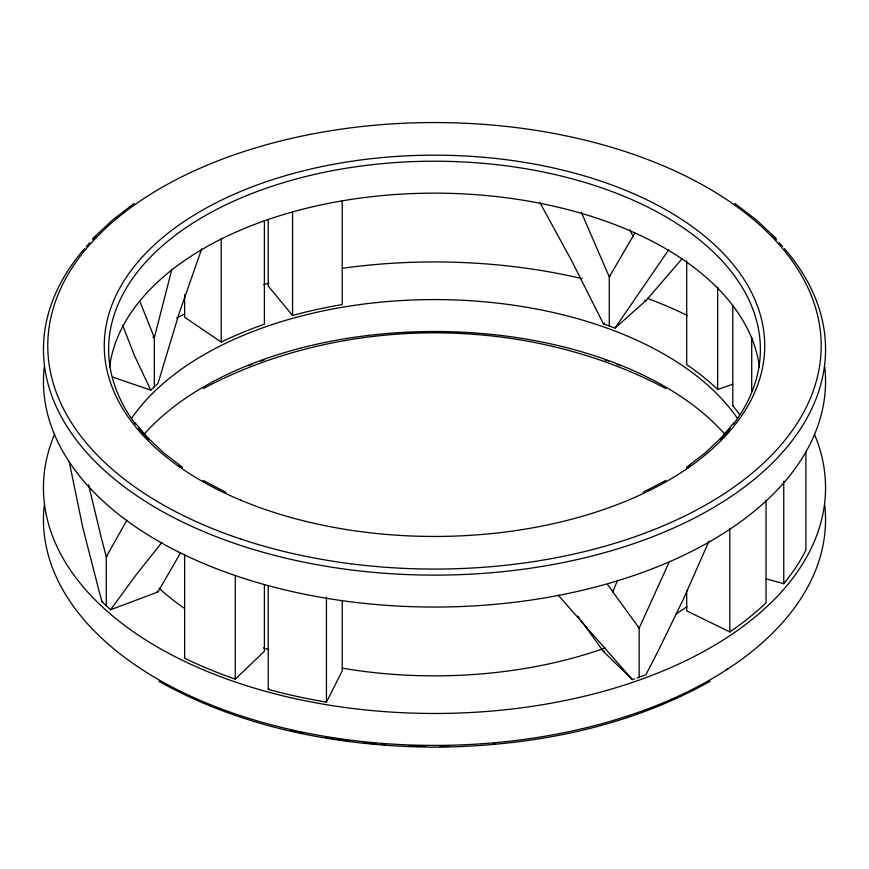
<?xml version="1.0" encoding="UTF-8"?>
<svg xmlns="http://www.w3.org/2000/svg" width="869" height="869" viewBox="0 0 869 869"><rect width="100%" height="100%" fill="white"/><g stroke="black" fill="none" stroke-linecap="round" stroke-linejoin="round"><path stroke-width="1.3" d="M171.888 269.26L154.334 337.715L154.334 386.814L150.793 390.17L112.753 377.124M201.684 248.882L179.025 313.676L157.984 383.49L154.334 386.814M617.522 580.286L612.764 591.93M709.017 541.105L683.588 598.698L658.843 649.686L645.895 674.735L640.866 676.603M669 562.471L639.171 628.113L639.171 677.212L637.053 677.972M268.249 585.587L268.249 689.356A386.672 223.246 0 0 0 326.44 702.141L342.234 670.857L342.234 600.349M69.14 461.254L82.751 527.396L99.49 592.701L102.129 601.956L110.569 609.766L157.984 591.941L180.73 552.521M634.75 233.25L609.278 276.863L609.278 325.962L615.013 328.069L645.895 300.696L681.98 258.886M126.874 520.249L106.279 556.779L106.279 605.889M668.858 249.588L615.013 328.069M110.569 609.766L135.238 575.995L161.906 542.386M268.249 689.356L269.01 688.433M720.336 438.78L733.86 422.845M539.931 202.575L571.889 261.167L603.455 323.92L604.368 323.04M184.662 554.433L184.662 658.202A386.672 223.246 0 0 0 235.303 679.145L264.404 651.207L264.404 584.685M92.94 238.432L112.134 220.357L134.174 203.4M721.183 437.846L705.074 453.01L686.564 467.24M610.212 275.994L609.278 276.863L581.35 212.34M203.172 388.595C342.918 314.241 526.082 314.241 665.839 388.595M643.038 492.375L665.828 480.405M710.114 681.274C626.56 728.298 529.59 746.438 434.5 747.199C339.41 746.438 242.44 728.287 158.875 681.285M640.019 676.908L639.171 677.212M107.028 556.518L106.279 556.779L101.271 537.683L88.562 484.783M686.695 260.798L686.695 364.567A329.883 190.463 0 0 1 717.675 389.508L732.752 384.25M634.5 678.863L632.371 679.612L603.455 651.511L581.274 620.77M102.129 601.956L102.89 601.696M604.194 651.261L603.455 651.511M732.795 305.986L732.795 405.769L733.588 405.541M766.219 578.873L783.762 583.696A386.672 223.246 0 0 0 805.9 550.11L805.911 451.663M603.455 323.92L609.278 325.962M152.825 337.172L154.334 337.715L140.159 302.075M644.646 300.229L645.895 300.696M766.056 500.294L766.056 602.738A386.672 223.246 0 0 1 729.819 631.937L686.695 610.864L686.695 590.909M203.161 480.405L225.962 492.375M264.404 220.454L264.404 324.224A329.883 190.463 0 0 0 221.204 342.114L184.662 317.228L184.662 294.602M734.826 203.4L756.866 220.357L776.06 238.432M182.436 467.24L163.926 453.01L147.817 437.846M157.984 591.941L157.061 591.116M638.237 627.244L639.171 628.113L607.561 584.587M632.371 679.612L558.202 595.091M135.14 422.845L148.664 438.78M342.234 200.793L342.234 304.574A329.97 190.507 0 0 0 292.56 315.49L268.249 286.075L268.249 219.553M577.939 616.164L579.949 618.934M150.793 390.17L134.271 355.182L122.692 325.321M629.862 229.753L632.99 236.183M783.762 481.252L783.762 583.696M751.718 337.335L751.718 391.876M729.808 528.189L729.808 631.959M717.675 287.074L717.675 389.508M326.44 597.046L326.44 702.141M292.56 211.721L292.56 315.49M235.282 575.365L235.282 679.134M221.204 238.345L221.204 342.114M109.559 367.022A325.875 188.138 0 0 1 434.5 193.146A325.875 188.138 0 0 1 759.441 367.022M824.768 367.022A391.05 225.766 0 0 1 434.5 607.051A391.05 225.766 0 0 1 44.232 367.022M686.966 606.671A325.875 188.138 0 0 1 676.158 613.938M605.454 647.894A325.875 188.138 0 0 1 342.256 668.163M268.64 649.664A325.875 188.138 0 0 1 263.546 647.894M184.304 608.257A325.875 188.138 0 0 1 158.918 588.128M131.523 418.434A325.875 188.138 0 0 1 434.5 299.577A325.875 188.138 0 0 1 737.477 418.434M814.318 433.979A391.05 225.766 0 0 1 434.5 713.482A391.05 225.766 0 0 1 54.682 433.979M176.657 317.967A391.05 225.766 0 0 1 183.946 314.372M263.676 284.63A391.05 225.766 0 0 1 268.814 283.207M342.321 268.304A391.05 225.766 0 0 1 582.078 278.634M647.372 298.328A391.05 225.766 0 0 1 687.498 315.556M732.795 405.769A329.97 190.507 0 0 1 739.573 414.535M135.434 424.083A325.875 188.138 0 0 1 434.5 161.21A325.875 188.138 0 0 1 733.566 424.083M730.503 428.048A325.875 188.138 0 0 1 720.347 439.703M690.312 465.903A325.875 188.138 0 0 1 686.966 468.315M182.034 468.315A325.875 188.138 0 0 1 178.688 465.903M148.653 439.703A325.875 188.138 0 0 1 138.497 428.048M784.479 248.632A391.05 225.766 0 0 1 434.5 575.126A391.05 225.766 0 0 1 84.521 248.632M86.259 246.644A391.05 225.766 0 0 1 89.822 242.723M92.57 239.801A391.05 225.766 0 0 1 96.263 236.042M772.737 236.042A391.05 225.766 0 0 1 776.43 239.801M779.178 242.723A391.05 225.766 0 0 1 782.741 246.644M728.2 668.424A386.705 223.257 0 0 1 726.028 669.88M495.482 743.658A386.705 223.257 0 0 1 492.853 743.897M449.164 746.297A386.705 223.257 0 0 1 439.833 746.438M425.169 746.384A386.705 223.257 0 0 1 409.18 745.971M385.347 744.646A386.705 223.257 0 0 1 381.404 744.342M376.147 743.897A386.705 223.257 0 0 1 364.361 742.756M349.957 741.051A386.705 223.257 0 0 1 326.277 737.531M302.781 733.099A386.705 223.257 0 0 1 291.126 730.547M248.567 365.632A330.22 190.648 0 0 1 252.151 364.241M260.624 361.113A330.22 190.648 0 0 1 264.306 359.809M403.01 333.414A330.22 190.648 0 0 1 410.863 333.033M458.137 333.033A330.22 190.648 0 0 1 463.373 333.272M604.694 359.809A330.22 190.648 0 0 1 608.376 361.113M616.849 364.241A330.22 190.648 0 0 1 620.433 365.632M143.407 435.076A325.875 188.138 0 0 1 434.5 331.502A325.875 188.138 0 0 1 725.593 435.076M824.768 505.378A391.05 225.766 0 0 1 434.5 745.417A391.05 225.766 0 0 1 44.232 505.378M240.735 500.186A330.22 190.648 0 0 0 762.949 365.501A330.22 190.648 0 0 0 299.805 171.736A330.22 190.648 0 0 0 240.735 500.186M241.147 539.16A386.705 223.257 0 0 0 821.205 345.808A386.705 223.257 0 0 0 241.147 152.455A386.705 223.257 0 0 0 241.147 539.16"/></g></svg>
